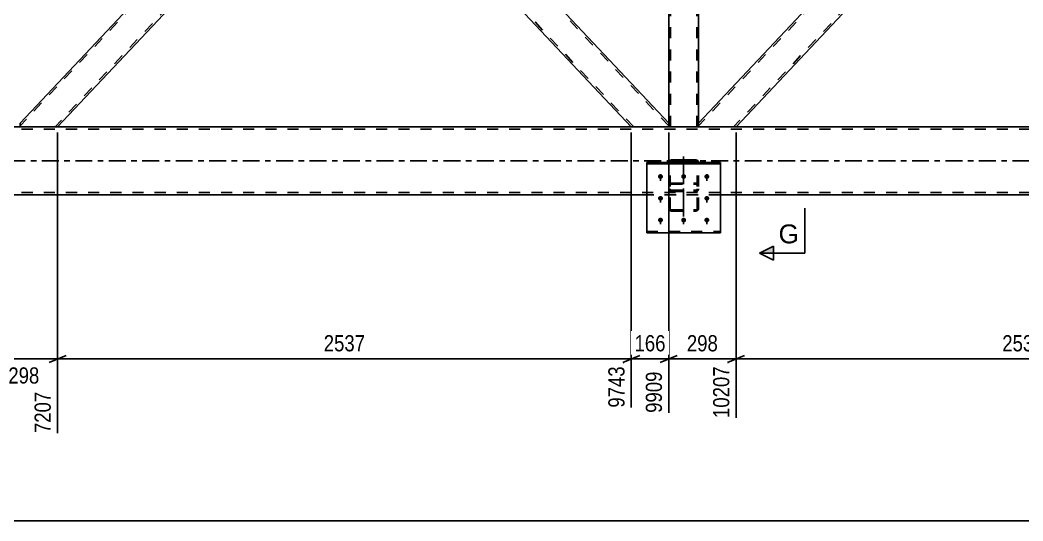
# Model space of a CAD drawing. Header units: millimetres. Extents: x -185 to 1004, y -593 to 248.
# Drawn here: x 183.5 to 360.9, y -191.3 to -102.7 of the extents above; entities that cross this region are included whole.
import ezdxf

# ---------------------------------------------------------------- set-up
doc = ezdxf.new("R2010")
doc.units = ezdxf.units.MM
doc.linetypes.add('DXK_LINE_DOT2', pattern=[3.9198, 1.9599, -1.9599])
doc.linetypes.add('DXK_LINE_DOT3', pattern=[5.9187, 2.979, -0.9799, 0.9799, -0.9799])
doc.styles.add('Arial', font='ARIAL.TTF', dxfattribs={"height": 0.2})
doc.styles.add('Arial Narrow', font='ARIALN.TTF', dxfattribs={"height": 0.2})

# ---------------------------------------------------------------- blocks, each defined once
blk = doc.blocks.new('Part-761544866-1517 - 1400')
at = {"color": 7, "linetype": 'DXK_LINE_DOT2'}
for p, q in [((294.4, -140.34), (294.4, -127.91)), ((307.4, -127.91), (294.4, -127.91)), ((294.4, -128.13), (307.4, -128.13)), ((307.4, -140.34), (307.4, -127.91)), ((294.4, -140.12), (307.4, -140.12)), ((307.4, -140.34), (294.4, -140.34))]:
    blk.add_line(p, q, dxfattribs=at)
blk = doc.blocks.new('Part-761544866-1612 - 1400')
at = {"color": 7, "linetype": 'DXK_LINE_DOT2'}
for p, q in [((298.74, -127.43), (298.56, -127.47)), ((298.65, -127.71), (298.74, -127.69)), ((298.74, -127.43), (303.06, -127.43)), ((298.74, -127.69), (303.06, -127.69)), ((303.24, -127.47), (303.06, -127.43)), ((303.06, -127.69), (303.15, -127.71)), ((298.3, -127.75), (298.26, -127.94)), ((298.26, -136.05), (298.26, -127.94)), ((298.5, -127.94), (298.52, -127.84)), ((298.5, -136.05), (298.5, -127.94)), ((298.52, -127.84), (298.57, -127.76)), ((298.57, -127.76), (298.65, -127.71)), ((303.15, -127.71), (303.23, -127.76)), ((303.23, -127.76), (303.28, -127.84)), ((303.28, -127.84), (303.3, -127.94)), ((303.3, -136.05), (303.3, -127.94)), ((303.54, -127.94), (303.5, -127.75)), ((303.54, -136.05), (303.54, -127.94)), ((298.26, -131.99), (298.3, -131.81)), ((298.26, -132.54), (298.3, -132.73)), ((298.3, -131.81), (298.4, -131.67)), ((298.4, -131.67), (298.56, -131.57)), ((298.52, -131.9), (298.5, -131.99)), ((298.52, -132.64), (298.5, -132.54)), ((298.57, -131.83), (298.52, -131.9)), ((298.57, -132.72), (298.52, -132.64)), ((298.56, -131.57), (298.74, -131.54)), ((298.56, -133.01), (298.74, -133.05)), ((298.65, -131.78), (298.57, -131.83)), ((298.65, -132.77), (298.57, -132.72)), ((298.74, -131.76), (298.65, -131.78)), ((298.74, -132.79), (298.65, -132.77)), ((298.74, -131.54), (303.06, -131.54)), ((298.74, -131.76), (303.06, -131.76)), ((298.74, -132.79), (303.06, -132.79)), ((303.06, -131.54), (303.24, -131.57)), ((303.15, -131.78), (303.06, -131.76)), ((303.15, -132.77), (303.06, -132.79)), ((303.06, -133.05), (303.24, -133.01)), ((303.23, -131.83), (303.15, -131.78)), ((303.23, -132.72), (303.15, -132.77)), ((303.28, -131.9), (303.23, -131.83)), ((303.28, -132.64), (303.23, -132.72)), ((303.24, -131.57), (303.4, -131.67)), ((303.3, -131.99), (303.28, -131.9)), ((303.3, -132.54), (303.28, -132.64)), ((303.4, -131.67), (303.5, -131.81)), ((303.5, -131.81), (303.54, -131.99)), ((303.5, -132.73), (303.54, -132.54)), ((298.74, -133.05), (303.06, -133.05)), ((298.3, -136.22), (298.26, -136.05)), ((298.4, -136.36), (298.3, -136.22)), ((298.56, -136.46), (298.4, -136.36)), ((298.5, -136.05), (298.52, -136.13)), ((298.52, -136.13), (298.57, -136.21)), ((298.74, -136.5), (298.56, -136.46)), ((298.57, -136.21), (298.65, -136.25)), ((298.65, -136.25), (298.74, -136.27)), ((298.74, -136.27), (303.06, -136.27)), ((298.74, -136.5), (303.06, -136.5)), ((303.06, -136.27), (303.15, -136.25)), ((303.24, -136.46), (303.06, -136.5)), ((303.15, -136.25), (303.23, -136.21)), ((303.23, -136.21), (303.28, -136.13)), ((303.4, -136.36), (303.24, -136.46)), ((303.28, -136.13), (303.3, -136.05)), ((303.5, -136.22), (303.4, -136.36)), ((303.54, -136.05), (303.5, -136.22))]:
    blk.add_line(p, q, dxfattribs=at)
at = {"color": 7, "linetype": 'DXK_LINE_DOT3'}
blk.add_line((300.9, -137.44), (300.9, -126.82), dxfattribs=at)
at = {"color": 7, "linetype": 'DXK_LINE_DOT2'}
for centre, start, end in [((298.76, -127.92), 114.32, 159.2417), ((303.04, -127.92), 20.7583, 65.68), ((298.76, -132.56), 200.7583, 245.68), ((303.04, -132.56), 294.32, 339.2417)]:
    blk.add_arc(centre, 0.496, start, end, dxfattribs=at)
blk = doc.blocks.new('Part-761544866-1530 - 1400')
at = {"color": 2, "linetype": 'Continuous'}
for p, q in [((307.4, -127.91), (294.4, -127.91)), ((294.4, -127.91), (294.4, -140.34)), ((294.4, -128.13), (307.4, -128.13)), ((307.4, -140.34), (307.4, -127.91)), ((294.4, -140.34), (307.4, -140.34))]:
    blk.add_line(p, q, dxfattribs=at)
at = {"color": 7, "linetype": 'DXK_LINE_DOT2'}
blk.add_line((294.4, -140.12), (307.4, -140.12), dxfattribs=at)
blk = doc.blocks.new('Part-761544866-1664 - 1400')
at = {"color": 7, "linetype": 'DXK_LINE_DOT2'}
for p, q in [((292.07, -6), (183.54, -121.41)), ((298.26, -6.19), (189.73, -121.6)), ((298.26, -6), (291.64, -6)), ((298.26, -6.49), (298.26, -6)), ((240.9, -59.95), (237.28, -63.8)), ((244.53, -63.8), (240.9, -67.65)), ((190.17, -121.6), (183.54, -121.6))]:
    blk.add_line(p, q, dxfattribs=at)
at = {"color": 2, "linetype": 'Continuous'}
for p, q in [((291.64, -6), (240.9, -59.95)), ((298.26, -6.66), (244.53, -63.8)), ((298.26, -6.66), (298.26, -6.49)), ((183.54, -120.94), (237.28, -63.8)), ((240.9, -67.65), (190.17, -121.6)), ((183.54, -121.6), (183.54, -120.94))]:
    blk.add_line(p, q, dxfattribs=at)
blk = doc.blocks.new('Part-761544866-1669 - 1400')
at = {"color": 7, "linetype": 'DXK_LINE_DOT2'}
for p, q in [((412.07, -6), (303.54, -121.41)), ((418.26, -6.19), (309.73, -121.6)), ((418.26, -6), (411.64, -6)), ((360.9, -59.95), (357.28, -63.8)), ((364.53, -63.8), (360.9, -67.65)), ((310.17, -121.6), (303.54, -121.6))]:
    blk.add_line(p, q, dxfattribs=at)
at = {"color": 2, "linetype": 'Continuous'}
for p, q in [((411.64, -6), (360.9, -59.95)), ((418.26, -6.66), (364.53, -63.8)), ((418.26, -6.66), (418.26, -6)), ((357.28, -63.8), (303.54, -120.94)), ((360.9, -67.65), (310.17, -121.6)), ((303.54, -121.6), (303.54, -120.94))]:
    blk.add_line(p, q, dxfattribs=at)
blk = doc.blocks.new('Part-761544866-1754 - 1400')
at = {"color": 7, "linetype": 'DXK_LINE_DOT2'}
for p, q in [((303.54, -6), (298.26, -6)), ((298.26, -6.66), (298.26, -6)), ((298.58, -121.6), (298.58, -6)), ((303.22, -121.6), (303.22, -6)), ((303.54, -6.66), (303.54, -6)), ((298.26, -121.6), (298.26, -120.94)), ((303.54, -121.6), (298.26, -121.6)), ((303.54, -121.6), (303.54, -120.94))]:
    blk.add_line(p, q, dxfattribs=at)
at = {"color": 2, "linetype": 'Continuous'}
for p, q in [((298.26, -120.94), (298.26, -6.66)), ((303.54, -120.94), (303.54, -6.66))]:
    blk.add_line(p, q, dxfattribs=at)
blk = doc.blocks.new('Part-761544866-1781 - 1400')
at = {"color": 2, "linetype": 'Continuous'}
for p, q in [((298.56, -127.47), (298.74, -127.43)), ((298.74, -127.43), (303.06, -127.43)), ((303.06, -127.43), (303.24, -127.47)), ((298.27, -127.91), (298.3, -127.75)), ((303.5, -127.75), (303.53, -127.91))]:
    blk.add_line(p, q, dxfattribs=at)
at = {"color": 7, "linetype": 'DXK_LINE_DOT2'}
for p, q in [((298.74, -127.69), (298.65, -127.71)), ((298.74, -127.69), (303.06, -127.69)), ((303.15, -127.71), (303.06, -127.69)), ((298.26, -127.94), (298.27, -127.91)), ((298.26, -136.05), (298.26, -127.94)), ((298.52, -127.84), (298.5, -127.94)), ((298.5, -136.05), (298.5, -127.94)), ((298.57, -127.76), (298.52, -127.84)), ((298.65, -127.71), (298.57, -127.76)), ((303.23, -127.76), (303.15, -127.71)), ((303.28, -127.84), (303.23, -127.76)), ((303.3, -127.94), (303.28, -127.84)), ((303.3, -136.05), (303.3, -127.94)), ((303.53, -127.91), (303.54, -127.94)), ((303.54, -136.05), (303.54, -127.94)), ((298.3, -131.81), (298.26, -131.99)), ((298.3, -132.73), (298.26, -132.54)), ((298.4, -131.67), (298.3, -131.81)), ((298.56, -131.57), (298.4, -131.67)), ((298.5, -131.99), (298.52, -131.9)), ((298.5, -132.54), (298.52, -132.64)), ((298.52, -131.9), (298.57, -131.83)), ((298.52, -132.64), (298.57, -132.72)), ((298.74, -131.54), (298.56, -131.57)), ((298.74, -133.05), (298.56, -133.01)), ((298.57, -131.83), (298.65, -131.78)), ((298.57, -132.72), (298.65, -132.77)), ((298.65, -131.78), (298.74, -131.76)), ((298.65, -132.77), (298.74, -132.79)), ((298.74, -131.54), (303.06, -131.54)), ((298.74, -131.76), (303.06, -131.76)), ((298.74, -132.79), (303.06, -132.79)), ((303.24, -131.57), (303.06, -131.54)), ((303.06, -131.76), (303.15, -131.78)), ((303.06, -132.79), (303.15, -132.77)), ((303.24, -133.01), (303.06, -133.05)), ((303.15, -131.78), (303.23, -131.83)), ((303.15, -132.77), (303.23, -132.72)), ((303.23, -131.83), (303.28, -131.9)), ((303.23, -132.72), (303.28, -132.64)), ((303.4, -131.67), (303.24, -131.57)), ((303.28, -131.9), (303.3, -131.99)), ((303.28, -132.64), (303.3, -132.54)), ((303.5, -131.81), (303.4, -131.67)), ((303.54, -131.99), (303.5, -131.81)), ((303.54, -132.54), (303.5, -132.73)), ((298.74, -133.05), (303.06, -133.05)), ((298.26, -136.05), (298.3, -136.22)), ((298.3, -136.22), (298.4, -136.36)), ((298.4, -136.36), (298.56, -136.46)), ((298.52, -136.13), (298.5, -136.05)), ((298.57, -136.21), (298.52, -136.13)), ((298.56, -136.46), (298.74, -136.5)), ((298.65, -136.25), (298.57, -136.21)), ((298.74, -136.27), (298.65, -136.25)), ((298.74, -136.27), (303.06, -136.27)), ((298.74, -136.5), (303.06, -136.5)), ((303.15, -136.25), (303.06, -136.27)), ((303.06, -136.5), (303.24, -136.46)), ((303.23, -136.21), (303.15, -136.25)), ((303.28, -136.13), (303.23, -136.21)), ((303.24, -136.46), (303.4, -136.36)), ((303.3, -136.05), (303.28, -136.13)), ((303.4, -136.36), (303.5, -136.22)), ((303.5, -136.22), (303.54, -136.05))]:
    blk.add_line(p, q, dxfattribs=at)
at = {"color": 7, "linetype": 'DXK_LINE_DOT3'}
blk.add_line((300.9, -126.82), (300.9, -137.44), dxfattribs=at)
at = {"color": 2, "linetype": 'Continuous'}
for centre, start, end in [((298.76, -127.92), 114.32, 159.2417), ((303.04, -127.92), 20.7583, 65.68)]:
    blk.add_arc(centre, 0.496, start, end, dxfattribs=at)
at = {"color": 7, "linetype": 'DXK_LINE_DOT2'}
for centre, start, end in [((298.76, -132.56), 200.7583, 245.68), ((303.04, -132.56), 294.32, 339.2417)]:
    blk.add_arc(centre, 0.496, start, end, dxfattribs=at)
blk = doc.blocks.new('Bolt-761544866-1838 - 1400')
at = {"linetype": 'Continuous'}
for points in [[(296.8, -129.97), (296.89, -129.98), (296.98, -130), (297.06, -130.05), (297.13, -130.11), (297.18, -130.18), (297.22, -130.25), (297.24, -130.34), (297.24, -130.43), (297.22, -130.51), (297.18, -130.59), (297.13, -130.66), (297.06, -130.72), (296.98, -130.76), (296.89, -130.79), (296.8, -130.8), (296.71, -130.79), (296.62, -130.76), (296.54, -130.72), (296.47, -130.66), (296.42, -130.59), (296.38, -130.51), (296.36, -130.43), (296.36, -130.34), (296.38, -130.25), (296.42, -130.18), (296.47, -130.11), (296.54, -130.05), (296.62, -130), (296.71, -129.98)], [(300.9, -129.97), (300.99, -129.98), (301.08, -130), (301.16, -130.05), (301.23, -130.11), (301.28, -130.18), (301.32, -130.25), (301.34, -130.34), (301.34, -130.43), (301.32, -130.51), (301.28, -130.59), (301.23, -130.66), (301.16, -130.72), (301.08, -130.76), (300.99, -130.79), (300.9, -130.8), (300.81, -130.79), (300.72, -130.76), (300.64, -130.72), (300.57, -130.66), (300.52, -130.59), (300.48, -130.51), (300.46, -130.43), (300.46, -130.34), (300.48, -130.25), (300.52, -130.18), (300.57, -130.11), (300.64, -130.05), (300.72, -130), (300.81, -129.98)], [(305, -129.97), (305.09, -129.98), (305.18, -130), (305.26, -130.05), (305.33, -130.11), (305.38, -130.18), (305.42, -130.25), (305.44, -130.34), (305.44, -130.43), (305.42, -130.51), (305.38, -130.59), (305.33, -130.66), (305.26, -130.72), (305.18, -130.76), (305.09, -130.79), (305, -130.8), (304.91, -130.79), (304.82, -130.76), (304.74, -130.72), (304.67, -130.66), (304.62, -130.59), (304.58, -130.51), (304.56, -130.43), (304.56, -130.34), (304.58, -130.25), (304.62, -130.18), (304.67, -130.11), (304.74, -130.05), (304.82, -130), (304.91, -129.98)], [(296.8, -133.82), (296.89, -133.83), (296.98, -133.86), (297.06, -133.9), (297.13, -133.96), (297.18, -134.03), (297.22, -134.11), (297.24, -134.19), (297.24, -134.28), (297.22, -134.36), (297.18, -134.44), (297.13, -134.51), (297.06, -134.57), (296.98, -134.61), (296.89, -134.64), (296.8, -134.65), (296.71, -134.64), (296.62, -134.61), (296.54, -134.57), (296.47, -134.51), (296.42, -134.44), (296.38, -134.36), (296.36, -134.28), (296.36, -134.19), (296.38, -134.11), (296.42, -134.03), (296.47, -133.96), (296.54, -133.9), (296.62, -133.86), (296.71, -133.83)], [(305, -133.82), (305.09, -133.83), (305.18, -133.86), (305.26, -133.9), (305.33, -133.96), (305.38, -134.03), (305.42, -134.11), (305.44, -134.19), (305.44, -134.28), (305.42, -134.36), (305.38, -134.44), (305.33, -134.51), (305.26, -134.57), (305.18, -134.61), (305.09, -134.64), (305, -134.65), (304.91, -134.64), (304.82, -134.61), (304.74, -134.57), (304.67, -134.51), (304.62, -134.44), (304.58, -134.36), (304.56, -134.28), (304.56, -134.19), (304.58, -134.11), (304.62, -134.03), (304.67, -133.96), (304.74, -133.9), (304.82, -133.86), (304.91, -133.83)], [(296.8, -137.67), (296.89, -137.68), (296.98, -137.71), (297.06, -137.75), (297.13, -137.81), (297.18, -137.88), (297.22, -137.96), (297.24, -138.04), (297.24, -138.13), (297.22, -138.22), (297.18, -138.29), (297.13, -138.36), (297.06, -138.42), (296.98, -138.47), (296.89, -138.49), (296.8, -138.5), (296.71, -138.49), (296.62, -138.47), (296.54, -138.42), (296.47, -138.36), (296.42, -138.29), (296.38, -138.22), (296.36, -138.13), (296.36, -138.04), (296.38, -137.96), (296.42, -137.88), (296.47, -137.81), (296.54, -137.75), (296.62, -137.71), (296.71, -137.68)], [(300.9, -137.67), (300.99, -137.68), (301.08, -137.71), (301.16, -137.75), (301.23, -137.81), (301.28, -137.88), (301.32, -137.96), (301.34, -138.04), (301.34, -138.13), (301.32, -138.22), (301.28, -138.29), (301.23, -138.36), (301.16, -138.42), (301.08, -138.47), (300.99, -138.49), (300.9, -138.5), (300.81, -138.49), (300.72, -138.47), (300.64, -138.42), (300.57, -138.36), (300.52, -138.29), (300.48, -138.22), (300.46, -138.13), (300.46, -138.04), (300.48, -137.96), (300.52, -137.88), (300.57, -137.81), (300.64, -137.75), (300.72, -137.71), (300.81, -137.68)], [(305, -137.67), (305.09, -137.68), (305.18, -137.71), (305.26, -137.75), (305.33, -137.81), (305.38, -137.88), (305.42, -137.96), (305.44, -138.04), (305.44, -138.13), (305.42, -138.22), (305.38, -138.29), (305.33, -138.36), (305.26, -138.42), (305.18, -138.47), (305.09, -138.49), (305, -138.5), (304.91, -138.49), (304.82, -138.47), (304.74, -138.42), (304.67, -138.36), (304.62, -138.29), (304.58, -138.22), (304.56, -138.13), (304.56, -138.04), (304.58, -137.96), (304.62, -137.88), (304.67, -137.81), (304.74, -137.75), (304.82, -137.71), (304.91, -137.68)]]:
    blk.add_hatch(color=1, dxfattribs=at).paths.add_polyline_path(points)
at = {"color": 1, "linetype": 'Continuous'}
for p, q in [((296.8, -129.99), (296.8, -131.12)), ((300.9, -129.99), (300.9, -131.12)), ((305, -129.99), (305, -131.12)), ((296.8, -133.84), (296.8, -134.97)), ((305, -133.84), (305, -134.97)), ((296.8, -137.69), (296.8, -138.83)), ((300.9, -137.69), (300.9, -138.83)), ((305, -137.69), (305, -138.83))]:
    blk.add_line(p, q, dxfattribs=at)
blk = doc.blocks.new('Bolt-761544866-1843 - 1400')
at = {"color": 1, "linetype": 'DXK_LINE_DOT2'}
for p, q in [((296.8, -129.99), (296.8, -131.12)), ((300.9, -129.99), (300.9, -131.12)), ((305, -129.99), (305, -131.12)), ((296.8, -133.84), (296.8, -134.97)), ((305, -133.84), (305, -134.97)), ((296.8, -137.69), (296.8, -138.83)), ((300.9, -137.69), (300.9, -138.83)), ((305, -137.69), (305, -138.83))]:
    blk.add_line(p, q, dxfattribs=at)
blk = doc.blocks.new('Part-761544866-1859 - 1400')
at = {"color": 7, "linetype": 'DXK_LINE_DOT2'}
for p, q in [((863.9, -122), (-67.1, -122)), ((863.9, -121.6), (-56.46, -121.6)), ((863.9, -133.2), (-67.1, -133.2)), ((863.9, -133.6), (48.74, -133.6)), ((307.4, -133.6), (294.4, -133.6))]:
    blk.add_line(p, q, dxfattribs=at)
at = {"color": 2, "linetype": 'Continuous'}
for p, q in [((859.1, -121.6), (58.5, -121.6)), ((294.4, -133.6), (76.66, -133.6)), ((474.4, -133.6), (307.4, -133.6))]:
    blk.add_line(p, q, dxfattribs=at)
at = {"color": 7, "linetype": 'DXK_LINE_DOT3'}
blk.add_line((-67.1, -127.6), (863.9, -127.6), dxfattribs=at)
blk = doc.blocks.new('Part-761544866-1922 - 1400')
at = {"color": 2, "linetype": 'Continuous'}
for p, q in [((244.53, -63.8), (240.9, -67.65)), ((298.26, -120.94), (244.53, -63.8)), ((291.64, -121.6), (240.9, -67.65)), ((298.26, -121.6), (298.26, -120.94))]:
    blk.add_line(p, q, dxfattribs=at)
at = {"color": 7, "linetype": 'DXK_LINE_DOT2'}
for p, q in [((298.26, -121.41), (244.31, -64.03)), ((241.12, -67.42), (241.14, -67.4)), ((292.07, -121.6), (241.12, -67.42)), ((298.26, -121.6), (291.64, -121.6))]:
    blk.add_line(p, q, dxfattribs=at)
blk = doc.blocks.new('StraightDimension-761544866-19147 - 1400')
at = {"color": 7, "linetype": 'Continuous'}
for p, q in [((178.26, -122.6), (178.26, -175.77)), ((190.17, -122.6), (190.17, -175.77)), ((176.76, -163.26), (179.76, -162.06)), ((178.26, -162.66), (190.17, -162.66)), ((191.67, -162.06), (188.67, -163.26))]:
    blk.add_line(p, q, dxfattribs=at)
at = {"color": 0}
blk.add_wipeout([(187.56, -167.61), (187.56, -163.41), (180.87, -163.41), (180.87, -167.61)], dxfattribs=at)
at = {"color": 0, "linetype": 'Continuous'}
blk.add_wipeout([(189.57, -167.86), (185.37, -167.86), (185.37, -176.37), (189.57, -176.37)], dxfattribs=at)
at = {"color": 3, "style": 'Arial Narrow'}
blk.add_text('298', height=2.863, dxfattribs=at).set_placement((181.47, -167.01))
at = {"color": 3, "linetype": 'Continuous', "style": 'Arial Narrow'}
blk.add_text('7207', height=2.863, rotation=90.0002, dxfattribs=at).set_placement((188.97, -175.77))
blk = doc.blocks.new('StraightDimension-761544866-19144 - 1400')
at = {"color": 7, "linetype": 'Continuous'}
for p, q in [((298.26, -122.6), (298.26, -172.19)), ((310.17, -122.6), (310.17, -173.1)), ((296.76, -163.26), (299.76, -162.06)), ((298.26, -162.66), (310.17, -162.66)), ((311.67, -162.06), (308.67, -163.26))]:
    blk.add_line(p, q, dxfattribs=at)
at = {"color": 0}
blk.add_wipeout([(307.56, -161.91), (307.56, -157.71), (300.87, -157.71), (300.87, -161.91)], dxfattribs=at)
at = {"color": 0, "linetype": 'Continuous'}
blk.add_wipeout([(309.57, -163.36), (305.37, -163.36), (305.37, -173.7), (309.57, -173.7)], dxfattribs=at)
at = {"color": 3, "style": 'Arial Narrow'}
blk.add_text('298', height=2.863, dxfattribs=at).set_placement((301.47, -161.31))
at = {"color": 3, "linetype": 'Continuous', "style": 'Arial Narrow'}
blk.add_text('10207', height=2.863, rotation=90.0002, dxfattribs=at).set_placement((308.97, -173.1))
blk = doc.blocks.new('StraightDimension-761544866-19146 - 1400')
at = {"color": 7, "linetype": 'Continuous'}
for p, q in [((190.17, -122.6), (190.17, -175.77)), ((291.64, -122.6), (291.64, -171.27)), ((191.67, -162.06), (188.67, -163.26)), ((190.17, -162.66), (291.64, -162.66)), ((290.14, -163.26), (293.14, -162.06))]:
    blk.add_line(p, q, dxfattribs=at)
at = {"color": 0}
blk.add_wipeout([(245.16, -161.91), (245.16, -157.71), (236.65, -157.71), (236.65, -161.91)], dxfattribs=at)
at = {"color": 0, "linetype": 'Continuous'}
blk.add_wipeout([(291.04, -163.36), (286.84, -163.36), (286.84, -171.87), (291.04, -171.87)], dxfattribs=at)
at = {"color": 3, "style": 'Arial Narrow'}
blk.add_text('2537', height=2.863, dxfattribs=at).set_placement((237.25, -161.31))
at = {"color": 3, "linetype": 'Continuous', "style": 'Arial Narrow'}
blk.add_text('9743', height=2.863, rotation=90.0002, dxfattribs=at).set_placement((290.44, -171.27))
blk = doc.blocks.new('StraightDimension-761544866-2903 - 1400')
at = {"color": 7, "linetype": 'Continuous'}
blk.add_line((-80, -191.32), (919.9, -191.32), dxfattribs=at)
blk = doc.blocks.new('StraightDimension-761544866-19143 - 1400')
at = {"color": 7, "linetype": 'Continuous'}
for p, q in [((310.17, -122.6), (310.17, -173.1)), ((411.64, -122.6), (411.64, -173.1)), ((311.67, -162.06), (308.67, -163.26)), ((310.17, -162.66), (411.64, -162.66)), ((410.14, -163.26), (413.14, -162.06))]:
    blk.add_line(p, q, dxfattribs=at)
at = {"color": 0}
blk.add_wipeout([(365.16, -161.91), (365.16, -157.71), (356.65, -157.71), (356.65, -161.91)], dxfattribs=at)
at = {"color": 0, "linetype": 'Continuous'}
blk.add_wipeout([(411.04, -163.36), (406.84, -163.36), (406.84, -173.7), (411.04, -173.7)], dxfattribs=at)
at = {"color": 3, "style": 'Arial Narrow'}
blk.add_text('2537', height=2.863, dxfattribs=at).set_placement((357.25, -161.31))
at = {"color": 3, "linetype": 'Continuous', "style": 'Arial Narrow'}
blk.add_text('12743', height=2.863, rotation=90.0002, dxfattribs=at).set_placement((410.44, -173.1))
blk = doc.blocks.new('StraightDimension-761544866-19145 - 1400')
at = {"color": 7, "linetype": 'Continuous'}
for p, q in [((291.64, -122.6), (291.64, -171.27)), ((298.26, -122.6), (298.26, -172.19)), ((290.14, -163.26), (293.14, -162.06)), ((291.64, -162.66), (298.26, -162.66)), ((299.76, -162.06), (296.76, -163.26))]:
    blk.add_line(p, q, dxfattribs=at)
at = {"color": 0}
blk.add_wipeout([(298.29, -161.91), (298.29, -157.71), (291.61, -157.71), (291.61, -161.91)], dxfattribs=at)
at = {"color": 0, "linetype": 'Continuous'}
blk.add_wipeout([(297.66, -164.28), (293.46, -164.28), (293.46, -172.79), (297.66, -172.79)], dxfattribs=at)
at = {"color": 3, "style": 'Arial Narrow'}
blk.add_text('166', height=2.863, dxfattribs=at).set_placement((292.21, -161.31))
at = {"color": 3, "linetype": 'Continuous', "style": 'Arial Narrow'}
blk.add_text('9909', height=2.863, rotation=90.0002, dxfattribs=at).set_placement((297.06, -172.19))
blk = doc.blocks.new('SectionMark-761544866-29953 - 1400')
at = {"color": 6, "linetype": 'Continuous'}
for p, q in [((314.31, 17.89), (316.81, 19.14)), ((322.31, 17.89), (314.31, 17.89)), ((322.31, 17.89), (322.31, 9.89)), ((322.31, -143.95), (322.31, -135.95)), ((322.31, -143.95), (314.31, -143.95)), ((316.81, -145.2), (314.31, -143.95))]:
    blk.add_line(p, q, dxfattribs=at)
at = {"color": 0, "linetype": 'Continuous'}
for points in [[(321.31, 12.64), (321.31, 16.14), (317.68, 16.14), (317.68, 12.64)], [(321.31, -142.2), (321.31, -138.7), (317.68, -138.7), (317.68, -142.2)]]:
    blk.add_wipeout(points, dxfattribs=at)
at = {"linetype": 'Continuous'}
for points in [[(316.81, 17.89), (316.81, 16.64), (314.31, 17.89)], [(316.81, -142.7), (316.81, -143.95), (314.31, -143.95)]]:
    blk.add_hatch(color=6, dxfattribs=at).paths.add_polyline_path(points)
at = {"color": 6, "linetype": 'Continuous'}
for p, q in [((314.31, 17.89), (316.81, 16.64)), ((316.81, 16.64), (316.81, 19.14)), ((314.31, -143.95), (316.81, -142.7)), ((316.81, -142.7), (316.81, -145.2))]:
    blk.add_line(p, q, dxfattribs=at)
at = {"color": 3, "linetype": 'Continuous', "style": 'Arial'}
for p in [(317.68, 12.64), (317.68, -142.2)]:
    blk.add_text('G', height=3.34, dxfattribs=at).set_placement(p)

msp = doc.modelspace()

# ---------------------------------------------------------------- block references
for name in ['Part-761544866-1664 - 1400', 'Part-761544866-1754 - 1400', 'Part-761544866-1669 - 1400', 'Part-761544866-1922 - 1400', 'Part-761544866-1859 - 1400', 'Part-761544866-1612 - 1400', 'Part-761544866-1781 - 1400', 'Part-761544866-1517 - 1400', 'Part-761544866-1530 - 1400', 'Bolt-761544866-1838 - 1400', 'Bolt-761544866-1843 - 1400']:
    msp.add_blockref(name, (0, 0))

# ---------------------------------------------------------------- next in the draw order: block references
for name in ['StraightDimension-761544866-19147 - 1400', 'StraightDimension-761544866-19144 - 1400']:
    msp.add_blockref(name, (0, 0))

# ---------------------------------------------------------------- next in the draw order: block references
msp.add_blockref('StraightDimension-761544866-19146 - 1400', (0, 0))

# ---------------------------------------------------------------- next in the draw order: block references
msp.add_blockref('StraightDimension-761544866-2903 - 1400', (0, 0))

# ---------------------------------------------------------------- next in the draw order: block references
for name in ['StraightDimension-761544866-19145 - 1400', 'StraightDimension-761544866-19143 - 1400']:
    msp.add_blockref(name, (0, 0))

# ---------------------------------------------------------------- next in the draw order: block references
msp.add_blockref('SectionMark-761544866-29953 - 1400', (0, 0))

doc.saveas('drawing.dxf')
